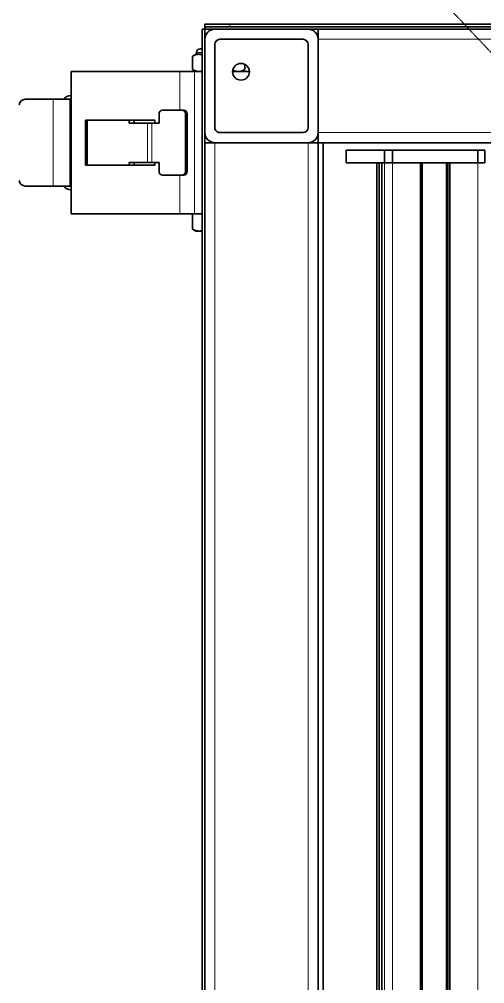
# Model space of a CAD drawing. Header units: inches. Extents: x 185496 to 352137, y 107182 to 179410.
# Drawn here: x 237024.2 to 237208.9, y 167636.3 to 168018.8 of the extents above; entities that cross this region are included whole.
import ezdxf

# ---------------------------------------------------------------- set-up
doc = ezdxf.new("R2010")
doc.units = ezdxf.units.IN
doc.header["$MEASUREMENT"] = 0
doc.linetypes.add('DASH', pattern=[0.35, 0.25, -0.1])

# ---------------------------------------------------------------- blocks, each defined once
blk = doc.blocks.new('liaojia')
at = {"color": 7, "lineweight": 35}
for p, q in [((799085.27, -280753.72), (799085.27, -279353.72)), ((799086.27, -280753.72), (799086.27, -279353.72)), ((799131.27, -280708.72), (799131.27, -279448.77)), ((799084.27, -280513.72), (799084.27, -280743.72)), ((799085.27, -280513.72), (799085.27, -280743.72)), ((800133.27, -280656.49), (799139.27, -280656.49)), ((800133.27, -280656.62), (799139.27, -280656.62)), ((800133.27, -280657.41), (799139.27, -280657.41)), ((800133.27, -280657.81), (799139.27, -280657.81)), ((800133.27, -280667.37), (799139.27, -280667.37)), ((800133.27, -280668.04), (799139.27, -280668.04)), ((800133.27, -280683.42), (799139.27, -280683.42)), ((800133.27, -280684.44), (799139.27, -280684.44)), ((799139.27, -280685.42), (800133.27, -280685.42)), ((799131.28, -280706.72), (800141.28, -280706.72)), ((800141.27, -280708.72), (799131.27, -280708.72)), ((800141.27, -280753.72), (799131.27, -280753.72)), ((800186.27, -280754.72), (799086.27, -280754.72))]:
    blk.add_line(p, q, dxfattribs=at)
at = {"color": 7, "lineweight": 13}
for p, q in [((799090.27, -280708.72), (799090.27, -279444.77)), ((799127.27, -280708.72), (799127.27, -279448.77)), ((800133.27, -280645.33), (799139.27, -280645.33)), ((800133.27, -280679.2), (799139.27, -280679.2)), ((800133.27, -280682.45), (799139.27, -280682.45)), ((800133.27, -280685.41), (799139.27, -280685.41)), ((800141.27, -280712.72), (799131.27, -280712.72)), ((800141.27, -280749.72), (799131.27, -280749.72))]:
    blk.add_line(p, q, dxfattribs=at)
at = {"color": 7, "lineweight": 35, "ltscale": 0.0125}
for p, q in [((799134.27, -280642.6), (799139.27, -280642.6)), ((799134.27, -280645.33), (799139.27, -280645.33)), ((799134.27, -280679.2), (799139.27, -280679.2)), ((799134.27, -280682.45), (799139.27, -280682.45)), ((799134.27, -280697.61), (799139.27, -280697.61))]:
    blk.add_line(p, q, dxfattribs=at)
at = {"color": 7, "lineweight": 35, "ltscale": 0.006818}
for p, q in [((799134.27, -280645.33), (799134.27, -280642.6)), ((799139.27, -280645.33), (799139.27, -280642.6))]:
    blk.add_line(p, q, dxfattribs=at)
at = {"color": 7, "lineweight": 35, "ltscale": 0.006846}
blk.add_line((799139.27, -280645.33), (799139.27, -280642.59), dxfattribs=at)
at = {"color": 7, "lineweight": 35, "ltscale": 0.084676}
for p, q in [((799134.27, -280679.2), (799134.27, -280645.33)), ((799139.27, -280679.2), (799139.27, -280645.33))]:
    blk.add_line(p, q, dxfattribs=at)
at = {"color": 7, "lineweight": 35, "ltscale": 0.027893}
for p, q in [((799139.27, -280656.49), (799139.27, -280645.33)), ((799139.27, -280679.2), (799139.27, -280668.04))]:
    blk.add_line(p, q, dxfattribs=at)
at = {"color": 7, "lineweight": 35, "ltscale": 0.008125}
for p, q in [((799134.27, -280682.45), (799134.27, -280679.2)), ((799139.27, -280682.45), (799139.27, -280679.2)), ((799139.27, -280682.45), (799139.27, -280679.2))]:
    blk.add_line(p, q, dxfattribs=at)
at = {"color": 7, "lineweight": 35, "ltscale": 0.037913}
for p, q in [((799134.27, -280697.61), (799134.27, -280682.45)), ((799139.27, -280697.61), (799139.27, -280682.45))]:
    blk.add_line(p, q, dxfattribs=at)
at = {"color": 7, "lineweight": 35, "ltscale": 0.00244}
for p, q in [((799139.27, -280683.42), (799139.27, -280682.45)), ((799139.27, -280685.41), (799139.27, -280684.44))]:
    blk.add_line(p, q, dxfattribs=at)
at = {"color": 7, "lineweight": 35, "ltscale": 2.84195e-05}
blk.add_line((799139.27, -280685.42), (799139.27, -280685.41), dxfattribs=at)
at = {"color": 7, "lineweight": 35, "ltscale": 0.01}
for p, q in [((799090.27, -280708.72), (799086.27, -280708.72)), ((799131.27, -280708.72), (799127.27, -280708.72)), ((799131.27, -280708.72), (799131.27, -280712.72)), ((799131.27, -280749.72), (799131.27, -280753.72))]:
    blk.add_line(p, q, dxfattribs=at)
at = {"color": 7, "lineweight": 35, "ltscale": 0.000321102}
blk.add_line((799089.27, -280708.72), (799089.27, -280708.85), dxfattribs=at)
at = {"color": 7, "lineweight": 35, "ltscale": 0.0925}
for p, q in [((799127.27, -280708.72), (799090.27, -280708.72)), ((799090.27, -280708.72), (799127.27, -280708.72)), ((799086.27, -280749.72), (799086.27, -280712.72)), ((799131.27, -280712.72), (799131.27, -280749.72)), ((799131.27, -280712.72), (799131.27, -280749.72)), ((799127.27, -280753.72), (799090.27, -280753.72))]:
    blk.add_line(p, q, dxfattribs=at)
at = {"color": 7, "lineweight": 35, "ltscale": 0.0825}
for p, q in [((799090.27, -280747.72), (799090.27, -280714.72)), ((799092.27, -280712.72), (799125.27, -280712.72)), ((799127.27, -280714.72), (799127.27, -280747.72)), ((799125.27, -280749.72), (799092.27, -280749.72))]:
    blk.add_line(p, q, dxfattribs=at)
at = {"color": 7, "lineweight": 35, "ltscale": 0.00507}
blk.add_line((799100.19, -280737.83), (799102.22, -280737.83), dxfattribs=at)
at = {"color": 7, "lineweight": 35, "ltscale": 0.004019}
for p, q in [((799103.02, -280739.22), (799102.22, -280737.83)), ((799096.22, -280757.22), (799097.03, -280758.62)), ((799102.22, -280758.62), (799103.02, -280757.22)), ((799165.52, -280758.62), (799166.32, -280757.22))]:
    blk.add_line(p, q, dxfattribs=at)
at = {"color": 7, "lineweight": 35, "ltscale": 0.016606}
blk.add_line((799103.02, -280736.03), (799103.02, -280742.67), dxfattribs=at)
at = {"color": 7, "lineweight": 35, "ltscale": 0.003014}
blk.add_line((799103.02, -280740.43), (799103.02, -280739.22), dxfattribs=at)
at = {"color": 7, "lineweight": 35, "ltscale": 0.005601}
blk.add_line((799103.02, -280742.67), (799103.02, -280740.43), dxfattribs=at)
at = {"color": 7, "lineweight": 13, "ltscale": 0.0025}
blk.add_line((799085.27, -280743.72), (799084.27, -280743.72), dxfattribs=at)
at = {"color": 7, "lineweight": 35, "ltscale": 0.025}
for p, q in [((799084.27, -280753.72), (799084.27, -280743.72)), ((799085.27, -280753.72), (799085.27, -280743.72))]:
    blk.add_line(p, q, dxfattribs=at)
at = {"color": 7, "lineweight": 35, "ltscale": 0.002228}
blk.add_line((799090.58, -280748.79), (799091.21, -280749.42), dxfattribs=at)
at = {"color": 7, "lineweight": 35, "ltscale": 0.0025}
for p, q in [((799085.27, -280753.72), (799084.27, -280753.72)), ((799085.27, -280753.72), (799086.27, -280753.72)), ((799086.27, -280753.72), (799086.27, -280754.72))]:
    blk.add_line(p, q, dxfattribs=at)
at = {"color": 7, "lineweight": 35, "ltscale": 0.112502}
blk.add_line((799131.28, -280753.72), (799086.27, -280753.72), dxfattribs=at)
at = {"color": 7, "lineweight": 35, "ltscale": 0.000317574}
blk.add_line((799131.15, -280750.72), (799131.27, -280750.72), dxfattribs=at)
at = {"color": 7, "lineweight": 35, "ltscale": 0.002125}
blk.add_line((799094.02, -280755.57), (799094.02, -280754.72), dxfattribs=at)
at = {"color": 7, "lineweight": 13, "ltscale": 0.005875}
blk.add_line((799095.52, -280757.07), (799095.52, -280754.72), dxfattribs=at)
at = {"color": 7, "lineweight": 35, "ltscale": 0.00175}
blk.add_line((799096.22, -280757.07), (799095.52, -280757.07), dxfattribs=at)
at = {"color": 7, "lineweight": 35, "ltscale": 0.003235}
for p, q in [((799096.22, -280756.02), (799096.22, -280754.72)), ((799103.02, -280756.02), (799103.02, -280754.72)), ((799166.32, -280756.02), (799166.32, -280754.72))]:
    blk.add_line(p, q, dxfattribs=at)
at = {"color": 7, "lineweight": 35, "ltscale": 0.003015}
for p, q in [((799096.22, -280757.22), (799096.22, -280756.02)), ((799103.02, -280757.22), (799103.02, -280756.02)), ((799166.32, -280757.22), (799166.32, -280756.02))]:
    blk.add_line(p, q, dxfattribs=at)
at = {"color": 7, "lineweight": 35, "ltscale": 0.007568}
for p, q in [((799103.02, -280754.72), (799103.02, -280757.75)), ((799159.52, -280754.72), (799159.52, -280757.75))]:
    blk.add_line(p, q, dxfattribs=at)
at = {"color": 7, "lineweight": 35, "ltscale": 0.014641}
for p, q in [((799103.02, -280763.61), (799103.02, -280757.75)), ((799159.52, -280763.61), (799159.52, -280757.75))]:
    blk.add_line(p, q, dxfattribs=at)
at = {"color": 7, "lineweight": 13, "ltscale": 0.14125}
blk.add_line((799159.52, -280757.75), (799103.02, -280757.75), dxfattribs=at)
at = {"color": 7, "lineweight": 35, "ltscale": 0.012981}
blk.add_line((799097.03, -280758.62), (799102.22, -280758.62), dxfattribs=at)
at = {"color": 7, "lineweight": 35, "ltscale": 0.05725}
for p, q in [((799142.72, -280760.72), (799119.82, -280760.72)), ((799142.72, -280761.42), (799119.82, -280761.42))]:
    blk.add_line(p, q, dxfattribs=at)
at = {"color": 7, "lineweight": 13, "ltscale": 0.001769}
for p, q in [((799119.82, -280760.72), (799119.82, -280761.42)), ((799142.72, -280760.72), (799142.72, -280761.42))]:
    blk.add_line(p, q, dxfattribs=at)
at = {"color": 7, "lineweight": 35, "ltscale": 0.01499}
blk.add_line((799159.52, -280758.62), (799165.52, -280758.62), dxfattribs=at)
at = {"color": 7, "lineweight": 13, "ltscale": 0.0385}
for p, q in [((799118.42, -280763.61), (799103.02, -280763.61)), ((799159.52, -280763.61), (799144.12, -280763.61))]:
    blk.add_line(p, q, dxfattribs=at)
at = {"color": 7, "lineweight": 35, "ltscale": 0.108042}
for p, q in [((799103.02, -280763.61), (799103.02, -280806.82)), ((799159.52, -280763.61), (799159.52, -280806.82))]:
    blk.add_line(p, q, dxfattribs=at)
at = {"color": 7, "lineweight": 35, "ltscale": 0.001769}
for p, q in [((799118.42, -280762.07), (799118.42, -280762.78)), ((799144.12, -280762.07), (799144.12, -280762.78))]:
    blk.add_line(p, q, dxfattribs=at)
at = {"color": 7, "lineweight": 35, "ltscale": 0.019395}
for p, q in [((799118.42, -280762.78), (799118.42, -280770.54)), ((799144.12, -280762.78), (799144.12, -280770.54))]:
    blk.add_line(p, q, dxfattribs=at)
at = {"color": 7, "lineweight": 35, "ltscale": 0.009125}
for p, q in [((799123.47, -280771.9), (799119.82, -280771.9)), ((799142.72, -280771.9), (799139.07, -280771.9))]:
    blk.add_line(p, q, dxfattribs=at)
at = {"color": 7, "lineweight": 35, "ltscale": 0.007033}
for p, q in [((799123.47, -280771.9), (799123.47, -280774.71)), ((799139.07, -280771.9), (799139.07, -280774.71))]:
    blk.add_line(p, q, dxfattribs=at)
at = {"color": 7, "lineweight": 35, "ltscale": 0.00275}
for p, q in [((799123.47, -280773.62), (799122.37, -280773.62)), ((799140.17, -280773.62), (799139.07, -280773.62)), ((799123.47, -280781.76), (799122.37, -280781.76)), ((799123.47, -280783.75), (799122.37, -280783.75)), ((799140.17, -280781.76), (799139.07, -280781.76)), ((799140.17, -280783.75), (799139.07, -280783.75))]:
    blk.add_line(p, q, dxfattribs=at)
at = {"color": 7, "lineweight": 35, "ltscale": 0.0685}
for p, q in [((799122.37, -280773.62), (799122.37, -280801.02)), ((799140.17, -280773.62), (799140.17, -280801.02))]:
    blk.add_line(p, q, dxfattribs=at)
at = {"color": 7, "lineweight": 35, "ltscale": 0.004431}
for p, q in [((799123.47, -280776.48), (799123.47, -280774.71)), ((799139.07, -280776.48), (799139.07, -280774.71))]:
    blk.add_line(p, q, dxfattribs=at)
at = {"color": 7, "lineweight": 13, "ltscale": 0.039}
for p, q in [((799139.07, -280774.71), (799123.47, -280774.71)), ((799139.07, -280776.48), (799123.47, -280776.48))]:
    blk.add_line(p, q, dxfattribs=at)
at = {"color": 7, "lineweight": 35, "ltscale": 0.018161}
for p, q in [((799123.47, -280776.48), (799123.47, -280783.75)), ((799139.07, -280776.48), (799139.07, -280783.75))]:
    blk.add_line(p, q, dxfattribs=at)
at = {"color": 7, "lineweight": 13, "ltscale": 0.0445}
blk.add_line((799140.17, -280800.35), (799122.37, -280800.35), dxfattribs=at)
at = {"color": 7, "lineweight": 35, "ltscale": 0.0445}
for p, q in [((799122.37, -280800.54), (799140.17, -280800.54)), ((799140.17, -280801.02), (799122.37, -280801.02))]:
    blk.add_line(p, q, dxfattribs=at)
at = {"color": 7, "lineweight": 35, "ltscale": 0.14125}
blk.add_line((799159.52, -280806.82), (799103.02, -280806.82), dxfattribs=at)
at = {"color": 7, "lineweight": 35, "ltscale": 0.001081}
for p, q in [((799114.07, -280806.82), (799114.07, -280807.26)), ((799148.47, -280806.82), (799148.47, -280807.26))]:
    blk.add_line(p, q, dxfattribs=at)
at = {"color": 7, "lineweight": 13, "ltscale": 0.086}
for p, q in [((799148.47, -280807.26), (799114.07, -280807.26)), ((799148.47, -280813.89), (799114.07, -280813.89))]:
    blk.add_line(p, q, dxfattribs=at)
at = {"color": 7, "lineweight": 35, "ltscale": 0.016592}
for p, q in [((799114.07, -280813.89), (799114.07, -280807.26)), ((799148.47, -280813.89), (799148.47, -280807.26))]:
    blk.add_line(p, q, dxfattribs=at)
at = {"color": 7, "lineweight": 35, "ltscale": 0.027731}
for p, q in [((799114.07, -280813.89), (799114.07, -280824.99)), ((799148.47, -280813.89), (799148.47, -280824.99))]:
    blk.add_line(p, q, dxfattribs=at)
at = {"color": 7, "lineweight": 35}
for points in [[(799103.02, -280740.43), (799102.99, -280739.95), (799102.91, -280739.46), (799102.63, -280738.64), (799102.22, -280737.83)], [(799102.45, -280742.6), (799102.76, -280741.89), (799102.96, -280741.16), (799103.02, -280740.43)], [(799096.22, -280756.02), (799096.25, -280756.5), (799096.34, -280756.99), (799096.62, -280757.81), (799097.03, -280758.62)], [(799102.22, -280758.62), (799102.65, -280757.76), (799102.82, -280757.31), (799102.94, -280756.85), (799103, -280756.43), (799103.02, -280756.02)], [(799165.52, -280758.62), (799165.95, -280757.76), (799166.12, -280757.31), (799166.24, -280756.85), (799166.3, -280756.43), (799166.32, -280756.02)]]:
    blk.add_lwpolyline(points, dxfattribs=at)
blk.add_circle((799103.15, -280739.35), 3.32, dxfattribs=at)
for centre, radius, start, end in [((799090.27, -280712.72), 4, 90, 180), ((799127.27, -280712.72), 4, 0, 90), ((799092.27, -280714.72), 2, 90, 180), ((799125.27, -280714.72), 2, 0, 90), ((799135.27, -280712.72), 4, 179.2888, 180), ((799090.27, -280749.72), 4, 180, 270), ((799092.27, -280747.72), 2, 180, 270), ((799125.27, -280747.72), 2, 270, 0), ((799127.27, -280749.72), 4, 270, 0), ((799135.27, -280749.72), 4, 180.5044, 180.72), ((799095.52, -280755.57), 1.5, 180, 270), ((799100.46, -280756.05), 4.24, 161.81, 179.6083), ((799098.8, -280756.05), 4.23, 0.3647, 18.2103), ((799162.1, -280756.05), 4.23, 0.3647, 18.2103), ((799116.52, -280806.72), 4, 181.4318, 232.2295), ((799146.02, -280806.72), 4, 307.7704, 358.5682)]:
    blk.add_arc(centre, radius, start, end, dxfattribs=at)
for centre, major_axis, ratio, start_param, end_param in [((799119.82, -280762.07), (-1.4, 0), 0.96977, 4.712389, 6.283185), ((799119.82, -280762.78), (-1.4, 0), 0.96977, 4.712389, 6.283185), ((799142.72, -280762.07), (-1.4, 0), 0.96977, 3.141593, 4.712389), ((799142.72, -280762.78), (-1.4, 0), 0.96977, 3.141593, 4.712389), ((799119.82, -280770.54), (-1.4, 0), 0.96977, 0, 1.570796), ((799142.72, -280770.54), (-1.4, 0), 0.96977, 1.570796, 3.141593), ((799116.57, -280824.99), (-2.5, 0), 0.960745, 0, 1.452448), ((799145.97, -280824.99), (-2.5, 0), 0.960745, 1.689145, 3.141593)]:
    blk.add_ellipse(centre, major_axis=major_axis, ratio=ratio, start_param=start_param, end_param=end_param, dxfattribs=at)

msp = doc.modelspace()

# ---------------------------------------------------------------- linework, layer by layer
at = {"color": 5, "linetype": 'DASH'}
msp.add_circle((235825, 166706.46, 276290.76), 1900, dxfattribs=at)

# ---------------------------------------------------------------- block references
at = {"color": 30, "rotation": 270}
msp.add_blockref('liaojia', (517851.54, 967101.11, 276290.76), dxfattribs=at)

doc.saveas('drawing.dxf')
